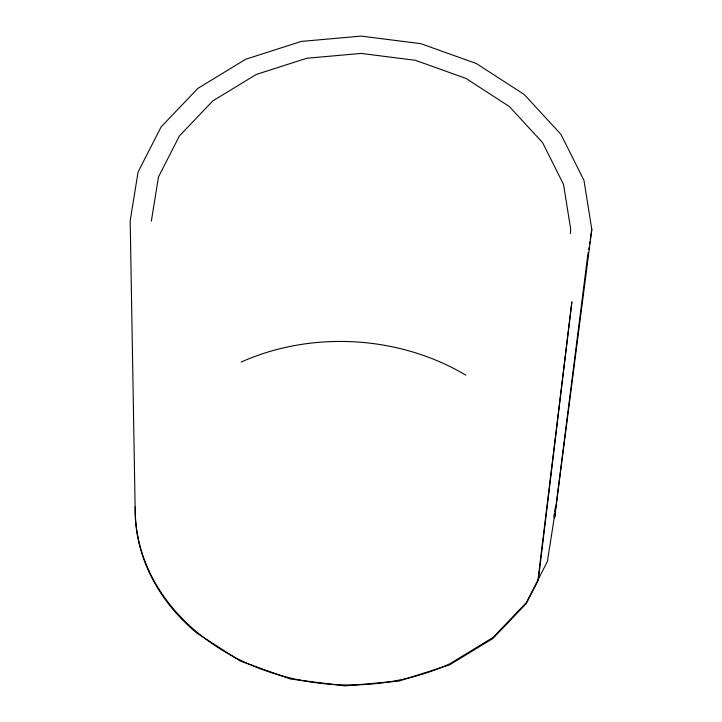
<?xml version="1.0" encoding="UTF-8"?>
<svg xmlns="http://www.w3.org/2000/svg" width="722" height="722" viewBox="0 0 722 722"><rect width="100%" height="100%" fill="white"/><g stroke="black" fill="none" stroke-linecap="round" stroke-linejoin="round"><path stroke-width="1.08" d="M135.348 507.024L135.222 509.272A209.777 171.628 3.2 0 0 449.671 663.87L493.108 637.391L526.437 602.455L547.402 561.427L554.695 514.867M554.884 511.492L555.065 508.117M570.416 233.567L570.669 229.064L563.548 184.48L542.61 142.676L509.308 106.486L465.898 78.391L415.33 60.287L361.072 53.419L306.805 58.256L256.229 74.465L212.791 100.936L179.453 135.88L158.488 176.899L151.331 221.212M537.98 579.874L571.887 301.814L538.314 580.091L526.383 603.439L493.054 638.383L449.616 664.854L399.04 681.063L344.773 685.9L290.506 679.032L239.948 660.928L196.528 632.833A209.777 171.628 3.2 0 1 135.167 510.255L130.186 220.815L138.064 172.035L161.141 126.873L197.837 88.409L245.66 59.267L301.336 41.425L361.072 36.1L420.818 43.663L476.475 63.59L524.271 94.519L560.931 134.364L583.972 180.383L591.814 229.461L554.514 518.107L554.171 515.986M588.051 252.772L554.514 518.107L554.18 515.887M588.746 249.442L589.089 247.222M589.594 243.892L589.937 241.671M590.28 239.451L591.814 229.461M554.054 513.938L554.568 517.123M241.103 362.083A209.777 171.628 3.2 0 1 465.825 375.151"/></g></svg>
